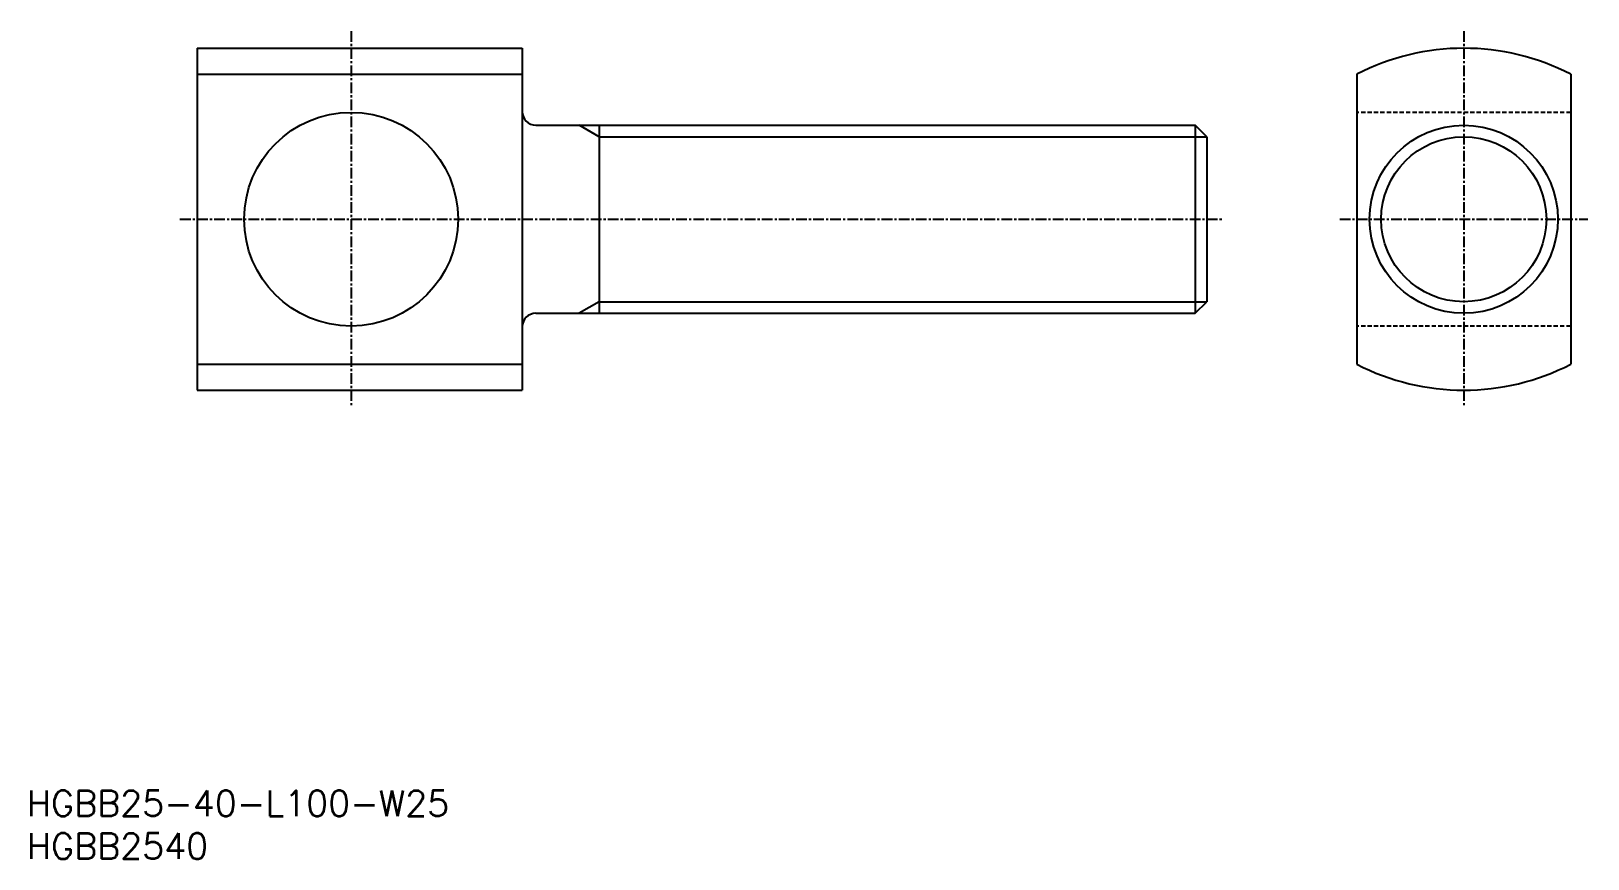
# Model space of a CAD drawing. Extents: x 1 to 182, y 0 to 97.
import ezdxf
from ezdxf.enums import TextEntityAlignment as Align

# ---------------------------------------------------------------- set-up
doc = ezdxf.new("R2010")
doc.units = 0
doc.linetypes.add('CENTER', pattern=[2, 1.25, -0.25, 0.25, -0.25])
doc.linetypes.add('DASHED', pattern=[0.75, 0.5, -0.25])
doc.layers.get('0').update_dxf_attribs({"linetype": 'CONTINUOUS'})
doc.layers.add('CENTER', color=1, linetype='CENTER')
doc.styles.get("Standard").update_dxf_attribs({"font": 'txt.shx'})

msp = doc.modelspace()

# ---------------------------------------------------------------- linework, layer by layer
at = {"color": 7, "linetype": 'CONTINUOUS'}
for p, q in [((19.91, 94.81), (19.91, 54.81)), ((19.91, 94.81), (57.91, 94.81)), ((57.91, 94.81), (57.91, 54.81)), ((19.91, 91.78), (57.91, 91.78)), ((155.44, 91.78), (155.44, 57.85)), ((180.44, 91.78), (180.44, 57.85)), ((59.51, 85.81), (136.55, 85.81)), ((66.91, 85.81), (66.91, 63.81)), ((136.55, 85.81), (136.55, 63.81)), ((137.91, 84.46), (136.55, 85.81)), ((137.91, 84.46), (137.91, 65.17)), ((59.51, 63.81), (136.55, 63.81)), ((136.55, 63.81), (137.91, 65.17)), ((19.91, 57.85), (57.91, 57.85)), ((19.91, 54.81), (57.91, 54.81))]:
    msp.add_line(p, q, dxfattribs=at)
at = {"color": 3, "linetype": 'CONTINUOUS'}
for p, q in [((66.91, 84.46), (64.56, 85.81)), ((66.91, 84.46), (137.91, 84.46)), ((66.91, 65.17), (64.56, 63.81)), ((66.91, 65.17), (137.91, 65.17))]:
    msp.add_line(p, q, dxfattribs=at)
at = {"color": 3, "linetype": 'DASHED'}
for p, q in [((180.44, 87.31), (155.44, 87.31)), ((180.44, 62.31), (155.44, 62.31))]:
    msp.add_line(p, q, dxfattribs=at)
at = {"color": 7, "linetype": 'CONTINUOUS'}
for centre, radius in [((37.91, 74.81), 12.5), ((167.94, 74.81), 11)]:
    msp.add_circle(centre, radius, dxfattribs=at)
at = {"color": 3, "linetype": 'CONTINUOUS'}
msp.add_circle((167.94, 74.81), 9.65, dxfattribs=at)
at = {"color": 7, "linetype": 'CONTINUOUS'}
for centre, radius, start, end in [((167.94, 67.54), 27.27, 62.7195, 117.2805), ((59.51, 87.41), 1.6, 180, 270), ((59.51, 62.21), 1.6, 90, 180), ((167.94, 82.09), 27.27, 242.7195, 297.2805)]:
    msp.add_arc(centre, radius, start, end, dxfattribs=at)
at = {"layer": 'CENTER', "color": 1, "linetype": 'CENTER'}
for p, q in [((37.91, 96.81), (37.91, 52.81)), ((167.94, 96.81), (167.94, 52.81)), ((17.91, 74.81), (139.91, 74.81)), ((153.44, 74.81), (182.44, 74.81))]:
    msp.add_line(p, q, dxfattribs=at)

# ---------------------------------------------------------------- texts
at = {"color": 7, "linetype": 'CONTINUOUS'}
for s, p in [('HGBB25-40-L100-W25', (0, 6.5)), ('HGBB2540', (0, 1.5))]:
    msp.add_text(s, height=3, dxfattribs=at).set_placement(p, align=Align.MIDDLE_LEFT)

doc.saveas('drawing.dxf')
